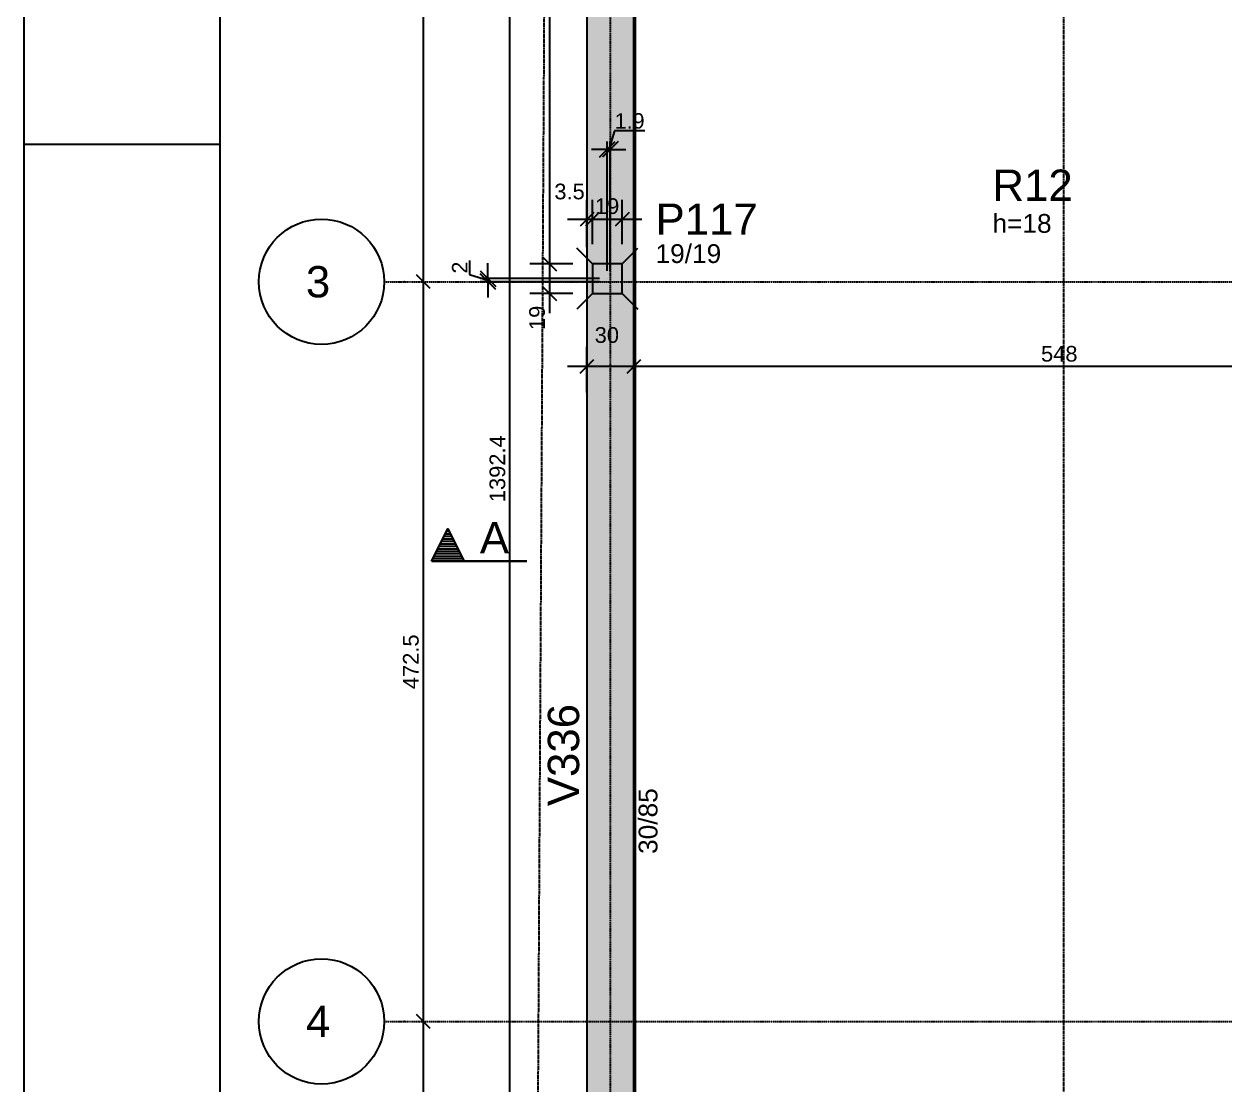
# Model space of a CAD drawing. Extents: x 37185 to 43130, y -8135 to -3930.
# Drawn here: x 37185 to 37952, y -7251 to -6574 of the extents above; entities that cross this region are included whole.
import ezdxf

# ---------------------------------------------------------------- set-up
doc = ezdxf.new("R2010")
doc.units = 0
doc.header["$MEASUREMENT"] = 0
doc.linetypes.add('ESTILO_TQS_0001', pattern=[1, 0.7, -0.3])
doc.linetypes.add('ESTILO_TQS_0004', pattern=[1.12, 0.5, -0.2, 0.01, -0.2, 0.01, -0.2])
doc.layers.get('0').update_dxf_attribs({"linetype": 'CONTINUOUS'})
doc.layers.get('Defpoints').update_dxf_attribs({"linetype": 'CONTINUOUS'})
for name, color, linetype in [('37', 4, 'CONTINUOUS'), ('38', 190, 'CONTINUOUS'), ('41', 190, 'CONTINUOUS'), ('42', 3, 'CONTINUOUS'), ('43', 3, 'CONTINUOUS'), ('44', 3, 'CONTINUOUS'), ('45', 2, 'CONTINUOUS'), ('46', 2, 'CONTINUOUS'), ('47', 2, 'CONTINUOUS'), ('50', 5, 'CONTINUOUS'), ('51', 5, 'CONTINUOUS'), ('55', 12, 'CONTINUOUS'), ('60', 253, 'CONTINUOUS'), ('68', 4, 'CONTINUOUS'), ('70', 160, 'CONTINUOUS'), ('75', 9, 'CONTINUOUS'), ('79', 12, 'CONTINUOUS'), ('80', 6, 'CONTINUOUS'), ('82', 252, 'CONTINUOUS'), ('95', 7, 'CONTINUOUS')]:
    doc.layers.add(name, color=color, linetype=linetype)
doc.styles.add('Arial_2mm 1-50', font='arial.ttf', dxfattribs={"height": 9.835329})
doc.styles.add('TQS_ARIAL', font='arial.ttf')
doc.dimstyles.new('Diagonal 2mm 1-50', dxfattribs={"dimscale": 30.48, "dimtxt": 9.8353, "dimasz": 0.328084, "dimexe": 0.164042, "dimexo": 0.164042, "dimgap": 0.04101, "dimtad": 1, "dimdec": 1, "dimdsep": 46, "dimtxsty": 'Arial_2mm 1-50', "dimblk1": 'OBLIQUE', "dimblk2": 'OBLIQUE', "dimsah": 1, "dimcen": 0.09, "dimadec": 8, "dimazin": 0, "dimtfac": 1, "dimtdec": 8, "dimtmove": 1, "dimatfit": 0, "dimfxl": 1, "dimtvp": 1, "dimtfillclr": 256, "dimtolj": 1, "dimtzin": 0, "dimarcsym": 2})

# ---------------------------------------------------------------- blocks, each defined once
blk = doc.blocks.new('_Oblique')
at = {"color": 0, "linetype": 'ByBlock', "lineweight": -2}
blk.add_line((-0.5, -0.5), (0.5, 0.5), dxfattribs=at)
blk = doc.blocks.new('*D185')
at = {"layer": '55', "color": 0, "linetype": 'Continuous', "lineweight": -2}
for p, q in [((37561.56, -6641.84), (37557.99, -6653.73)), ((37581.06, -6641.84), (37561.56, -6641.84)), ((37557.02, -6731.28), (37557.02, -6648.73)), ((37558.96, -6731.28), (37558.96, -6648.73)), ((37557.02, -6653.73), (37547.02, -6653.73)), ((37557.02, -6653.73), (37558.96, -6653.73)), ((37558.96, -6653.73), (37568.96, -6653.73))]:
    blk.add_line(p, q, dxfattribs=at)
at = {"layer": 'Defpoints', "color": 0, "linetype": 'Continuous'}
for p in [(37558.96, -6653.73), (37557.02, -6736.28), (37558.96, -6736.28)]:
    blk.add_point(p, dxfattribs=at)
at = {"layer": '55', "color": 0, "linetype": 'Continuous', "lineweight": -2, "xscale": 10, "yscale": 10, "zscale": 10}
blk.add_blockref('_Oblique', (37557.02, -6653.73), dxfattribs=at)
at = {"layer": '55', "color": 0, "linetype": 'Continuous', "lineweight": -2, "xscale": 10, "yscale": 10, "zscale": 10, "rotation": 180}
blk.add_blockref('_Oblique', (37558.96, -6653.73), dxfattribs=at)
at = {"layer": '55', "color": 0, "linetype": 'Continuous', "insert": (37571.31, -6635.56), "char_height": 9.835, "attachment_point": 5, "style": 'Arial_2mm 1-50'}
blk.add_mtext('\\A1;1.9', dxfattribs=at)
blk = doc.blocks.new('*D186')
at = {"layer": '55', "color": 0, "linetype": 'Continuous', "lineweight": -2}
for p, q in [((37468.94, -6724.7), (37468.94, -6733.72)), ((37468.94, -6733.72), (37480.76, -6737.26)), ((37480.76, -6736.28), (37480.76, -6726.28)), ((37552.02, -6736.28), (37475.76, -6736.28)), ((37552.02, -6738.24), (37475.76, -6738.24)), ((37480.76, -6736.28), (37480.76, -6738.24)), ((37480.76, -6738.24), (37480.76, -6748.24))]:
    blk.add_line(p, q, dxfattribs=at)
at = {"layer": 'Defpoints', "color": 0, "linetype": 'Continuous'}
for p in [(37480.76, -6738.24), (37557.02, -6736.28), (37557.02, -6738.24)]:
    blk.add_point(p, dxfattribs=at)
at = {"layer": '55', "color": 0, "linetype": 'Continuous', "lineweight": -2, "xscale": 10, "yscale": 10, "zscale": 10}
for p, rotation in [((37480.76, -6736.28), 270), ((37480.76, -6738.24), 90)]:
    blk.add_blockref('_Oblique', p, dxfattribs=dict(at, rotation=rotation))
at = {"layer": '55', "color": 0, "linetype": 'Continuous', "insert": (37462.76, -6729.21), "char_height": 9.835, "attachment_point": 5, "rotation": 90, "style": 'Arial_2mm 1-50'}
blk.add_mtext('\\A1;2', dxfattribs=at)

msp = doc.modelspace()

# ---------------------------------------------------------------- linework, layer by layer
at = {"layer": '37', "linetype": 'Continuous'}
for points in [[(37574.06084, -6573.75316), (37574.06084, -6533.75316)], [(37544.06084, -6574.24546), (37544.06084, -6613.22031)], [(37574.06084, -6613.75316), (37574.06084, -6573.75316)], [(37544.06084, -6614.24546), (37544.06084, -6653.22031)], [(37574.06084, -6653.75316), (37574.06084, -6613.75316)], [(37544.06084, -6654.24546), (37544.06084, -6693.22031)], [(37574.06084, -6693.75316), (37574.06084, -6653.75316)], [(37544.06084, -6694.24546), (37544.06084, -6733.22031)], [(37574.06084, -6733.75316), (37574.06084, -6693.75316)], [(37574.06084, -6773.75316), (37574.06084, -6733.75316)], [(37544.06084, -6734.24546), (37544.06084, -6773.22031)], [(37544.06084, -6774.24546), (37544.06084, -6813.22031)], [(37574.06084, -6813.75316), (37574.06084, -6773.75316)], [(37544.06084, -6814.24546), (37544.06084, -6853.22031)], [(37574.06084, -6853.75316), (37574.06084, -6813.75316)], [(37544.06084, -6854.24546), (37544.06084, -6893.22031)], [(37574.06084, -6893.75316), (37574.06084, -6853.75316)], [(37544.06084, -6894.24546), (37544.06084, -6933.22031)], [(37574.06084, -6933.75316), (37574.06084, -6893.75316)], [(37544.06084, -6934.24546), (37544.06084, -6973.22031)], [(37574.06084, -6973.75316), (37574.06084, -6933.75316)], [(37544.06084, -6974.24546), (37544.06084, -7013.22031)], [(37574.06084, -7013.75316), (37574.06084, -6973.75316)], [(37544.06084, -7014.24546), (37544.06084, -7053.22031)], [(37574.06084, -7053.75316), (37574.06084, -7013.75316)], [(37544.06084, -7054.24546), (37544.06084, -7093.22031)], [(37574.06084, -7093.73291), (37574.06084, -7053.75316)], [(37544.06084, -7094.24546), (37544.06084, -7133.22031)], [(37574.06084, -7133.75316), (37574.06084, -7093.73291)], [(37544.06084, -7134.24546), (37544.06084, -7173.22031)], [(37574.06084, -7173.75316), (37574.06084, -7133.75316)], [(37544.06084, -7174.24546), (37544.06084, -7213.22031)], [(37574.06084, -7213.75316), (37574.06084, -7173.75316)], [(37544.06084, -7214.24546), (37544.06084, -7253.22031)], [(37574.06084, -7253.75316), (37574.06084, -7213.75316)]]:
    msp.add_lwpolyline(points, dxfattribs=at)
at = {"layer": '38', "linetype": 'Continuous'}
msp.add_lwpolyline([(37547.51639, -6726.77906), (37547.51639, -6745.77906), (37566.51639, -6745.77906), (37566.51639, -6726.77906), (37547.51639, -6726.77906)], dxfattribs=at)
at = {"layer": '41', "linetype": 'Continuous'}
for p, q in [((37547.51639, -6726.77906), (37537.51639, -6716.77906)), ((37566.51639, -6726.77906), (37576.51639, -6716.77906)), ((37547.51639, -6745.77906), (37537.51639, -6755.77906)), ((37566.51639, -6745.77906), (37576.51639, -6755.77906))]:
    msp.add_line(p, q, dxfattribs=at)
at = {"layer": '50', "linetype": 'Continuous'}
for centre in [(37374.54729, -6738.23866), (37374.54729, -7210.73831)]:
    msp.add_circle(centre, 40, dxfattribs=at)
at = {"layer": '60', "linetype": 'Continuous'}
msp.add_lwpolyline([(37544.06084, -7817.73361), (37574.06084, -7817.73361), (37574.01264, -4314.52236), (37544.01264, -4279.47971), (37544.06084, -7817.73361)], dxfattribs=at)
for points in [[(37544.06084, -7817.73361), (37574.01264, -4314.52236), (37544.01264, -4279.47971)], [(37544.06084, -7817.73361), (37544.01264, -4279.47971), (37544.06084, -7817.73361)], [(37544.06084, -7817.73361), (37574.06084, -7817.73361), (37574.01264, -4314.52236)]]:
    msp.add_solid(points, dxfattribs=at)
at = {"layer": '68', "linetype": 'ESTILO_TQS_0001'}
msp.add_line((37848.53674, -7546.17831), (37848.53674, -6153.87461), dxfattribs=at)
at = {"layer": '68', "color": 12, "linetype": 'ESTILO_TQS_0001'}
msp.add_lwpolyline([(37530.05069, -4249.00666), (40530.67009, -4723.98931), (40512.14434, -7971.93931), (37508.76839, -7984.70311), (37530.05069, -4249.00666)], dxfattribs=at)
at = {"layer": '70', "linetype": 'ESTILO_TQS_0004'}
for p, q in [((37558.95889, -4162.62756), (37558.95889, -8062.33456)), ((37414.54729, -6738.23866), (40631.05859, -6738.23866)), ((37414.54729, -7210.73831), (40631.05859, -7210.73831))]:
    msp.add_line(p, q, dxfattribs=at)
at = {"layer": '75', "linetype": 'Continuous'}
for p, q in [((37494.82904, -7558.73831), (37494.82904, -6141.37461)), ((37520.17104, -6224.87251), (37520.17104, -6739.27906)), ((37439.56159, -6750.73866), (37439.56159, -6360.73831)), ((37544.06084, -6716.13521), (37544.06084, -6685.92826)), ((37547.51639, -6714.27906), (37547.51639, -6685.92826)), ((37547.51639, -6714.27906), (37547.51639, -6685.92826)), ((37566.51639, -6714.27906), (37566.51639, -6685.92826)), ((37548.48029, -6694.00881), (37539.64144, -6702.84766)), ((37551.93579, -6694.00881), (37543.09699, -6702.84766)), ((37551.93579, -6694.00881), (37543.09699, -6702.84766)), ((37570.93579, -6694.00881), (37562.09699, -6702.84766)), ((37560.01639, -6698.42826), (37531.56084, -6698.42826)), ((37579.01639, -6698.42826), (37535.01639, -6698.42826)), ((37520.17104, -6714.27906), (37520.17104, -6758.27906)), ((37439.56159, -7223.23831), (37439.56159, -6725.73866)), ((37515.75164, -6722.35966), (37524.59049, -6731.19846)), ((37515.75164, -6722.35966), (37524.59049, -6731.19846)), ((37443.98099, -6742.65806), (37435.14219, -6733.81921)), ((37443.98099, -6742.65806), (37435.14219, -6733.81921)), ((37535.01639, -6726.77906), (37507.67104, -6726.77906)), ((37535.01639, -6726.77906), (37507.67104, -6726.77906)), ((37544.06084, -6728.63521), (37544.06084, -6728.63521)), ((37547.51639, -6726.77906), (37547.51639, -6726.77906)), ((37547.51639, -6726.77906), (37547.51639, -6726.77906)), ((37547.51639, -6726.77906), (37547.51639, -6726.77906)), ((37547.51639, -6726.77906), (37547.51639, -6726.77906)), ((37566.51639, -6726.77906), (37566.51639, -6726.77906)), ((37427.50874, -6738.23866), (37427.06159, -6738.23866)), ((37427.50874, -6738.23866), (37427.06159, -6738.23866)), ((37440.00874, -6738.23866), (37440.00874, -6738.23866)), ((37440.00874, -6738.23866), (37440.00874, -6738.23866)), ((37515.75164, -6741.35966), (37524.59049, -6750.19846)), ((37535.01639, -6745.77906), (37507.67104, -6745.77906)), ((37547.51639, -6745.77906), (37547.51639, -6745.77906)), ((37544.06084, -6809.07536), (37544.06084, -6779.77181)), ((37574.06084, -6809.07536), (37574.06084, -6779.77181)), ((37574.06084, -6781.92361), (37574.06084, -6779.77181)), ((37531.56084, -6792.27181), (37586.56084, -6792.27181)), ((37539.64144, -6796.69126), (37548.48029, -6787.85241)), ((37561.56084, -6792.27181), (38134.51264, -6792.27181)), ((37569.64144, -6796.69126), (37578.48029, -6787.85241)), ((37569.64144, -6796.69126), (37578.48029, -6787.85241)), ((37574.06084, -6794.42361), (37574.06084, -6794.42361)), ((37544.06084, -6821.57536), (37544.06084, -6821.57536)), ((37574.06084, -6821.57536), (37574.06084, -6821.57536)), ((37444.86019, -6916.73371), (37455.23099, -6895.99211)), ((37445.00124, -6916.64681), (37455.23099, -6896.18721)), ((37452.13759, -6902.37416), (37458.32444, -6902.37416)), ((37452.93534, -6900.77866), (37457.52669, -6900.77866)), ((37453.73309, -6899.18311), (37456.72889, -6899.18311)), ((37454.53084, -6897.58761), (37455.93119, -6897.58761)), ((37455.23099, -6895.99211), (37465.55834, -6916.64681)), ((37455.23099, -6896.18726), (37465.46079, -6916.64676)), ((37448.94674, -6908.75616), (37461.51539, -6908.75616)), ((37449.74444, -6907.16066), (37460.71764, -6907.16066)), ((37450.53739, -6905.57461), (37459.91994, -6905.56526)), ((37451.33989, -6903.96966), (37459.12214, -6903.96966)), ((37505.65794, -6916.73371), (37444.86019, -6916.73371)), ((37445.00124, -6916.64676), (37505.65794, -6916.64676)), ((37445.75559, -6915.13821), (37464.70649, -6915.13821)), ((37446.55339, -6913.54271), (37463.90874, -6913.54271)), ((37447.35114, -6911.94721), (37463.11099, -6911.94721)), ((37448.14889, -6910.35171), (37462.31319, -6910.35171)), ((37439.56159, -7830.23361), (37439.56159, -7198.23831)), ((37443.98099, -7215.15776), (37435.14219, -7206.31891)), ((37443.98099, -7215.15776), (37435.14219, -7206.31891)), ((37427.50874, -7210.73831), (37427.06159, -7210.73831)), ((37427.50874, -7210.73831), (37427.06159, -7210.73831)), ((37440.00874, -7210.73831), (37440.00874, -7210.73831)), ((37440.00874, -7210.73831), (37440.00874, -7210.73831))]:
    msp.add_line(p, q, dxfattribs=at)
at = {"layer": '79', "linetype": 'Continuous'}
msp.add_lwpolyline([(37445.00129, -6916.64676), (37455.23099, -6896.18726), (37465.46079, -6916.64676), (37445.00129, -6916.64676)], dxfattribs=at)
at = {"layer": '80', "linetype": 'Continuous'}
for p, q in [((37574.06084, -7546.11831), (37574.06084, -5836.23831)), ((37575.06084, -7546.11831), (37575.06084, -5886.23831))]:
    msp.add_line(p, q, dxfattribs=at)
at = {"layer": '82', "linetype": 'Continuous'}
for p, q in [((37558.95889, -6573.73291), (37558.95889, -6573.73291)), ((37558.95889, -6613.73291), (37558.95889, -6613.73291)), ((37558.95889, -6653.73291), (37558.95889, -6653.73291)), ((37558.95889, -6693.73291), (37558.95889, -6693.73291)), ((37558.95889, -6733.73291), (37558.95889, -6733.73291)), ((37557.01639, -6736.27906), (37557.01639, -6736.27906)), ((37558.95889, -6773.73291), (37558.95889, -6773.73291)), ((37558.95889, -6813.73291), (37558.95889, -6813.73291)), ((37558.95889, -6853.73291), (37558.95889, -6853.73291)), ((37558.95889, -6893.73291), (37558.95889, -6893.73291)), ((37558.95889, -6933.73291), (37558.95889, -6933.73291)), ((37558.95889, -6973.73291), (37558.95889, -6973.73291)), ((37558.95889, -7013.73291), (37558.95889, -7013.73291)), ((37558.95889, -7053.73291), (37558.95889, -7053.73291)), ((37558.95889, -7093.73291), (37558.95889, -7093.73291)), ((37558.95889, -7133.73291), (37558.95889, -7133.73291)), ((37558.95889, -7173.73291), (37558.95889, -7173.73291)), ((37558.95889, -7213.73291), (37558.95889, -7213.73291))]:
    msp.add_line(p, q, dxfattribs=at)
at = {"layer": '95', "linetype": 'Continuous'}
for p, q in [((37184.54454, -8135.36956), (37184.54454, -3930.36966)), ((37309.54454, -3980.36966), (37309.54454, -8085.36956)), ((37184.54454, -6650.36951), (37309.54454, -6650.36951))]:
    msp.add_line(p, q, dxfattribs=at)

# ---------------------------------------------------------------- texts
at = {"layer": '42', "linetype": 'Continuous', "style": 'TQS_ARIAL'}
msp.add_text('V336', height=20, rotation=90, dxfattribs=at).set_placement((37539.06084, -7073.22031))
at = {"layer": '43', "linetype": 'Continuous', "style": 'TQS_ARIAL'}
msp.add_text('P117', height=20, dxfattribs=at).set_placement((37587.84874, -6708.28561))
at = {"layer": '44', "linetype": 'Continuous', "style": 'TQS_ARIAL'}
msp.add_text('R12', height=20, dxfattribs=at).set_placement((37803.02379, -6686.58901))
at = {"layer": '45', "linetype": 'Continuous', "style": 'TQS_ARIAL'}
msp.add_text('30/85', height=12, rotation=90, dxfattribs=at).set_placement((37589.06084, -7103.74301))
at = {"layer": '46', "linetype": 'Continuous', "style": 'TQS_ARIAL'}
msp.add_text('19/19', height=12, dxfattribs=at).set_placement((37587.84874, -6726.28561))
at = {"layer": '47', "linetype": 'Continuous', "style": 'TQS_ARIAL'}
msp.add_text('h=18', height=12, dxfattribs=at).set_placement((37803.02379, -6706.98901))
at = {"layer": '51', "linetype": 'Continuous', "style": 'TQS_ARIAL'}
for s, p in [('3', (37364.54729, -6748.23866)), ('4', (37364.54729, -7220.73831))]:
    msp.add_text(s, height=20, dxfattribs=at).set_placement(p)
at = {"layer": '75', "linetype": 'Continuous', "style": 'TQS_ARIAL'}
for s, height, p in [('3.5', 10, (37523.21919, -6685.59881)), ('19', 10, (37549.16234, -6694.95316)), ('30', 10, (37548.97914, -6777.26276)), ('548', 10, (37834.03674, -6789.27181)), ('A', 20, (37475.65794, -6911.73371))]:
    msp.add_text(s, height=height, dxfattribs=at).set_placement(p)
for s, p in [('19', (37517.17104, -6769.11241)), ('1392.4', (37491.82904, -6879.05646)), ('472.5', (37436.56159, -6998.48846))]:
    msp.add_text(s, height=10, rotation=90, dxfattribs=at).set_placement(p)

# ---------------------------------------------------------------- dimensions: what is measured, and where the dimension line sits
at = {"layer": '55', "linetype": 'Continuous'}
dim = msp.add_linear_dim(base=(37558.95889, -6653.73291), p1=(37557.01639, -6736.27906), p2=(37558.95889, -6736.27906), dimstyle='Diagonal 2mm 1-50', override={"dimpost": '<>'}, dxfattribs=at)
dim.commit()
dim.dimension.update_dxf_attribs({"geometry": '*D185', "text_midpoint": (37562.80663, -6635.5646)})
dim = msp.add_linear_dim(base=(37480.75578, -6738.23866), p1=(37557.01639, -6736.27906), p2=(37557.01639, -6738.23866), angle=90, dimstyle='Diagonal 2mm 1-50', override={"dimpost": '<>'}, dxfattribs=at)
dim.commit()
dim.dimension.update_dxf_attribs({"geometry": '*D186', "text_midpoint": (37462.75519, -6732.46502)})

doc.saveas('drawing.dxf')
